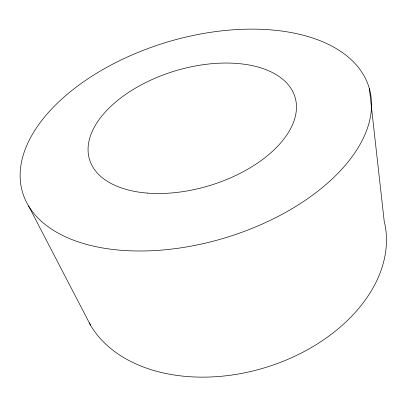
<?xml version="1.0" encoding="UTF-8"?>
<svg xmlns="http://www.w3.org/2000/svg" width="406" height="406" viewBox="0 0 406 406"><rect width="100%" height="100%" fill="white"/><g stroke="black" fill="none" stroke-linecap="round" stroke-linejoin="round"><path stroke-width="0.61" d="M28.572 205.943L90.497 325.14M369.369 88.62A181.005 102.073 -16.9 0 1 132.975 250.908A181.005 102.073 -16.9 0 1 85.169 80.672A181.005 102.073 -16.9 0 1 369.369 88.62L384.203 221.174A156.757 109.559 -16.9 0 1 272.888 365.106A156.757 109.559 -16.9 0 1 89.218 322.877M147.515 193.104A107.377 59.87 -16.9 0 0 296.131 102.226A107.377 59.87 -16.9 0 0 133.127 89.518A107.377 59.87 -16.9 0 0 147.515 193.104"/></g></svg>
